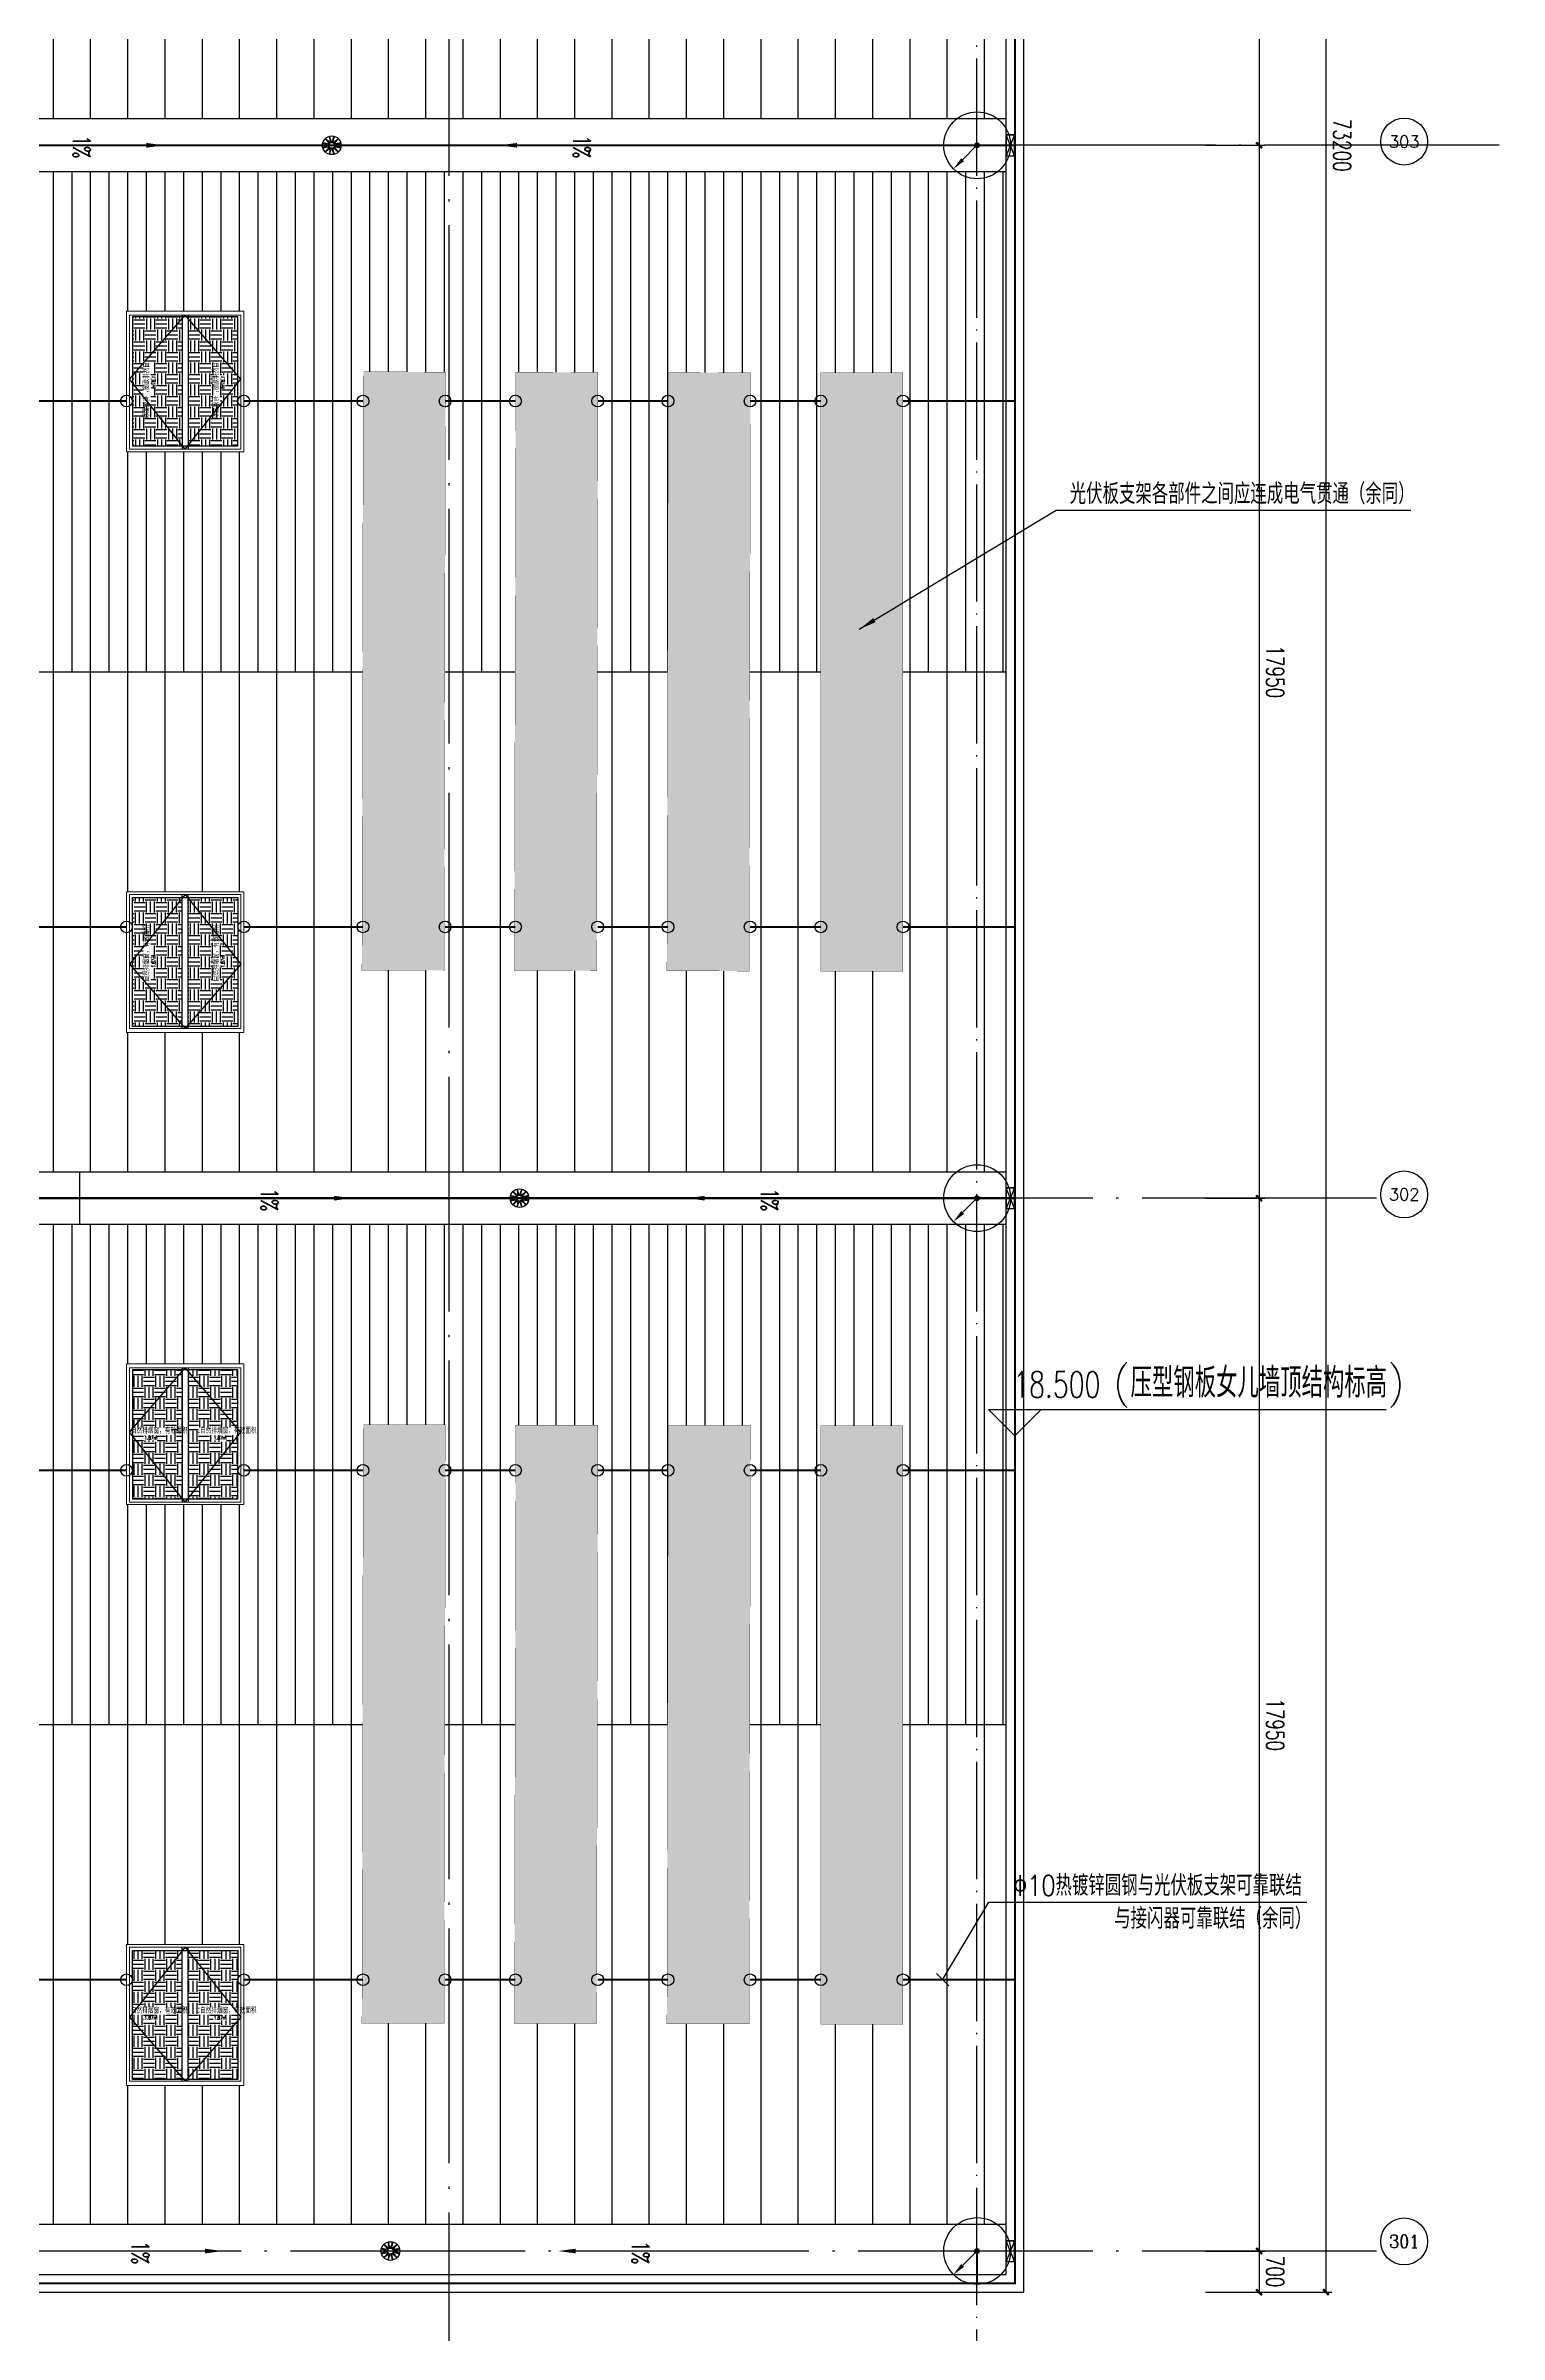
# Model space of a CAD drawing. Extents: x -1396510 to 1250330, y -1892470 to 1623980.
# Drawn here: x -144731 to -119950, y -1496488 to -1457473 of the extents above; entities that cross this region are included whole.
import ezdxf
from ezdxf.enums import TextEntityAlignment as Align

# ---------------------------------------------------------------- set-up
doc = ezdxf.new("R2010")
doc.units = 0
doc.header["$LTSCALE"] = 1000
doc.header["$MEASUREMENT"] = 0
for name, pattern in [('CENTER2', [1.125, 0.75, -0.125, 0.125, -0.125]), ('DOTE', [2.4200000000000004, 2, -0.2, 0.02, -0.2]), ('HIDDEN', [9.524999999999999, 6.35, -3.175])]:
    doc.linetypes.add(name, pattern=pattern)
doc.layers.get('Defpoints').update_dxf_attribs({"color": 210})
for name, color, linetype in [('99平面图例外参$0$A-HATCH-2', 251, 'Continuous'), ('A-AXIS-D', 1, 'Continuous'), ('A-AXIS-DOTE', 14, 'DOTE'), ('A-AXIS-SYMB', 3, 'Continuous'), ('A-DRAIN', 142, 'Continuous'), ('A-HATCH-2', 251, 'Continuous'), ('A-LIN-V', 9, 'Continuous'), ('A-SFCE', 30, 'Continuous'), ('E-电气标注', 84, 'Continuous'), ('LWIRE', 4, 'Continuous'), ('SPACE', 7, 'Continuous'), ('SPACE_HATCH', 8, 'Continuous'), ('TEL_LEAD', 3, 'Continuous'), ('WIRE-接地', 4, 'Continuous'), ('WIRE-照明', 1, 'Continuous'), ('WIRE-避雷', 4, 'Continuous'), ('参考线', 8, 'Continuous'), ('外框', 1, 'HIDDEN'), ('文本', 4, 'Continuous'), ('虹吸溢流', 3, 'Continuous'), ('虹吸雨水斗', 6, 'Continuous'), ('虹吸雨水标注XT', 7, 'Continuous')]:
    doc.layers.add(name, color=color, linetype=linetype)
doc.layers.add('A-云线2', color=3, linetype='Continuous', plot=False)
doc.layers.add('A-加建区域', color=47, linetype='Continuous', plot=False)
doc.layers.add('成型线', color=3, linetype='Continuous', lineweight=18)
doc.styles.add('_TCH_AXIS', font='COMPLEX', dxfattribs={"bigfont": 'GBCBIG'})
doc.styles.add('_TCH_DIM', font='SIMPLEX', dxfattribs={"bigfont": 'GBCBIG'})
doc.styles.add('_TCH_DIM_T3', font='SIMPLEX', dxfattribs={"width": 0.7058823529411765, "bigfont": 'GBCBIG'})
doc.styles.add('_TCH_SPACE', font='SIMPLEX', dxfattribs={"height": 5, "bigfont": 'GBCBIG'})
doc.styles.add('_TEL_DIM', font='SIMPLEX', dxfattribs={"width": 0.8, "height": 3.5, "bigfont": 'HZTXT'})
doc.styles.add('A-DIM_T3', font='SIMPLEX', dxfattribs={"width": 0.7058823529411765, "bigfont": 'GBCBIG'})
doc.styles.get("Standard").update_dxf_attribs({"font": 'gbenor.shx', "bigfont": 'gbcbig.shx'})
doc.dimstyles.new('_TCH_ARCH&&100', dxfattribs={"dimtxt": 297.5, "dimasz": 100, "dimexe": 100, "dimexo": 100, "dimgap": 126.25, "dimtad": 1, "dimdec": 0, "dimzin": 0, "dimdsep": 46, "dimtxsty": '_TCH_DIM_T3', "dimblk": 'ARCHTICK', "dimcen": 0.09, "dimclrt": 7, "dimazin": 2, "dimtfac": 1, "dimtdec": 0, "dimtix": 1, "dimtmove": 2, "dimatfit": 3, "dimfxl": 0, "dimtolj": 1, "dimtzin": 0, "dimarcsym": 0})
doc.dimstyles.new('A-DIM&&100', dxfattribs={"dimtxt": 297.5, "dimasz": 100, "dimexe": 100, "dimexo": 100, "dimgap": 126.25, "dimtad": 1, "dimdec": 0, "dimzin": 0, "dimdsep": 46, "dimtxsty": 'A-DIM_T3', "dimblk": 'ARCHTICK', "dimcen": 0.09, "dimclrt": 7, "dimazin": 2, "dimtfac": 1, "dimtdec": 0, "dimtix": 1, "dimtmove": 2, "dimatfit": 3, "dimfxl": 0, "dimtolj": 1, "dimtzin": 0, "dimarcsym": 0})
pattern_1 = [(90, (-187145.8154680913, -620719.999996184), (-635, 0), [])]
pattern_2 = [(90, (-187145.8154680913, -620719.999996184), (-317.5, 0), [])]
pattern_3 = [(0, (0, 0), (187.5, 187.5), [187.5, -187.5]), (0, (0, 70.3125), (187.5, 187.5), [187.5, -187.5]), (0, (0, 140.625), (187.5, 187.5), [187.5, -187.5]), (90, (23.4375, 164.0625), (-187.5, 187.5), [187.5, -187.5]), (90, (93.75, 164.0625), (-187.5, 187.5), [187.5, -187.5]), (90, (164.0625, 164.0625), (-187.5, 187.5), [187.5, -187.5])]

# ---------------------------------------------------------------- blocks, each defined once
blk = doc.blocks.new('_ArchTick')
at = {"color": 0, "linetype": 'ByBlock', "const_width": 0.4}
blk.add_lwpolyline([(-0.5, -0.5), (0.5, 0.5)], dxfattribs=at)
blk = doc.blocks.new('*D562')
at = {"layer": 'A-AXIS-D', "color": 0, "lineweight": -2, "transparency": 16777216}
for p, q in [((187894.1845319058, -17949.99999999313), (188910.0007328111, -17949.99999999314)), ((188810.0007328111, -17949.99999999314), (188810.0007328111, -35899.99999998661)), ((187894.1845319056, -35899.99999998661), (188910.0007328111, -35899.99999998661))]:
    blk.add_line(p, q, dxfattribs=at)
at = {"layer": 'Defpoints', "color": 0, "transparency": 16777216}
for p in [(187794.1845319058, -17949.99999999313), (187794.1845319056, -35899.99999998661), (188810.0007328111, -35899.99999998661)]:
    blk.add_point(p, dxfattribs=at)
at = {"layer": 'A-AXIS-D', "color": 0, "lineweight": -2, "transparency": 16777216, "xscale": 100, "yscale": 100, "zscale": 100}
for p, rotation in [((188810.0007328111, -17949.99999999314), 90), ((188810.0007328111, -35899.99999998661), 270)]:
    blk.add_blockref('_ArchTick', p, dxfattribs=dict(at, rotation=rotation))
at = {"layer": 'A-AXIS-D', "color": 7, "transparency": 16777216, "insert": (189085.0007328111, -26924.99999998987), "char_height": 297.5, "attachment_point": 5, "rotation": 270, "style": 'A-DIM_T3'}
blk.add_mtext('\\A1;17950', dxfattribs=at)
blk = doc.blocks.new('*D563')
at = {"layer": 'A-AXIS-D', "color": 0, "lineweight": -2, "transparency": 16777216}
for p, q in [((187894.1845319056, -35899.99999998661), (188910.0007328108, -35899.99999998661)), ((188810.0007328108, -35899.99999998661), (188810.0007328108, -53849.99999998428)), ((187894.1845319053, -53849.99999998428), (188910.0007328108, -53849.99999998428))]:
    blk.add_line(p, q, dxfattribs=at)
at = {"layer": 'Defpoints', "color": 0, "transparency": 16777216}
for p in [(187794.1845319056, -35899.99999998661), (187794.1845319053, -53849.99999998428), (188810.0007328108, -53849.99999998428)]:
    blk.add_point(p, dxfattribs=at)
at = {"layer": 'A-AXIS-D', "color": 0, "lineweight": -2, "transparency": 16777216, "xscale": 100, "yscale": 100, "zscale": 100}
for p, rotation in [((188810.0007328108, -35899.99999998661), 90), ((188810.0007328108, -53849.99999998428), 270)]:
    blk.add_blockref('_ArchTick', p, dxfattribs=dict(at, rotation=rotation))
at = {"layer": 'A-AXIS-D', "color": 7, "transparency": 16777216, "insert": (189085.0007328108, -44874.99999998545), "char_height": 297.5, "attachment_point": 5, "rotation": 270, "style": 'A-DIM_T3'}
blk.add_mtext('\\A1;17950', dxfattribs=at)
blk = doc.blocks.new('*D564')
at = {"layer": 'A-AXIS-D', "color": 0, "lineweight": -2, "transparency": 16777216}
for p, q in [((187894.1845319053, -53849.99999998428), (188910.0007328106, -53849.99999998428)), ((188810.0007328106, -53849.99999998428), (188810.0007328106, -71800.00000000128)), ((187894.1845319051, -71800.00000000128), (188910.0007328106, -71800.00000000128))]:
    blk.add_line(p, q, dxfattribs=at)
at = {"layer": 'Defpoints', "color": 0, "transparency": 16777216}
for p in [(187794.1845319053, -53849.99999998428), (187794.1845319051, -71800.00000000128), (188810.0007328106, -71800.00000000128)]:
    blk.add_point(p, dxfattribs=at)
at = {"layer": 'A-AXIS-D', "color": 0, "lineweight": -2, "transparency": 16777216, "xscale": 100, "yscale": 100, "zscale": 100}
for p, rotation in [((188810.0007328106, -53849.99999998428), 90), ((188810.0007328106, -71800.00000000128), 270)]:
    blk.add_blockref('_ArchTick', p, dxfattribs=dict(at, rotation=rotation))
at = {"layer": 'A-AXIS-D', "color": 7, "transparency": 16777216, "insert": (189085.0007328106, -62824.99999999278), "char_height": 297.5, "attachment_point": 5, "rotation": 270, "style": 'A-DIM_T3'}
blk.add_mtext('\\A1;17950', dxfattribs=at)
blk = doc.blocks.new('*D565')
at = {"layer": 'A-AXIS-D', "color": 0, "lineweight": -2, "transparency": 16777216}
for p, q in [((187894.1845319051, -71800.00000000128), (188910.0007328105, -71800.00000000128)), ((188810.0007328105, -71800.00000000128), (188810.0007328105, -72500.05200194323)), ((187894.1845319051, -72500.05200194323), (188910.0007328105, -72500.05200194323))]:
    blk.add_line(p, q, dxfattribs=at)
at = {"layer": 'Defpoints', "color": 0, "transparency": 16777216}
for p in [(187794.1845319051, -71800.00000000128), (187794.1845319051, -72500.05200194323), (188810.0007328105, -72500.05200194323)]:
    blk.add_point(p, dxfattribs=at)
at = {"layer": 'A-AXIS-D', "color": 0, "lineweight": -2, "transparency": 16777216, "xscale": 100, "yscale": 100, "zscale": 100}
for p, rotation in [((188810.0007328105, -71800.00000000128), 90), ((188810.0007328105, -72500.05200194323), 270)]:
    blk.add_blockref('_ArchTick', p, dxfattribs=dict(at, rotation=rotation))
at = {"layer": 'A-AXIS-D', "color": 7, "transparency": 16777216, "insert": (189085.0007328105, -72150.02600097226), "char_height": 297.5, "attachment_point": 5, "rotation": 270, "style": 'A-DIM_T3'}
blk.add_mtext('\\A1;700', dxfattribs=at)
blk = doc.blocks.new('“奔腾”虹吸雨水斗')
at = {"layer": '虹吸雨水斗', "color": 8, "lineweight": 25}
for p, q in [((947051.9390358106, 86699.02171509856), (946986.60449177, 86757.83901256899)), ((947047.8582179125, 86793.27368750554), (947066.1447476526, 86707.2243189398)), ((947081.8603335525, 86711.43490229684), (947054.6876074036, 86795.03944810855)), ((947125.4522277878, 86795.09991370716), (947098.2641428069, 86711.4357096796)), ((947113.9795311099, 86707.22438888164), (947132.249532881, 86793.21441250079)), ((947193.5637246221, 86757.8844670532), (947128.1860503346, 86699.02318346837)), ((946944.3575006259, 86684.78362745002), (947028.0217046535, 86657.59554246908)), ((947028.0225120363, 86641.19173321455), (946944.4179662246, 86614.01900706587)), ((946946.1837268276, 86607.18961757475), (947032.2330953933, 86625.4761473148)), ((947032.2330254515, 86673.31093077212), (946946.2430018323, 86691.58093254315)), ((946981.5729472799, 86752.89512428427), (947040.4342308647, 86687.51744999675)), ((947040.4356992345, 86611.27043547296), (946981.6184017641, 86545.93589143225)), ((946986.5622900488, 86540.90434694209), (947051.9399643363, 86599.7656305269)), ((947066.1464835609, 86591.56442511365), (947047.87648179, 86505.5744014945)), ((947054.6737868831, 86503.68890028812), (947081.8618718641, 86587.3531043157)), ((947098.2656811185, 86587.35391169846), (947125.4384072672, 86503.74936588678)), ((947132.2677967583, 86505.51512648973), (947113.9812670184, 86591.5644950555)), ((947128.1869788602, 86599.76709889674), (947193.5215229009, 86540.94980142628)), ((947139.6903154363, 86687.51837852233), (947198.5076129069, 86752.85292256305)), ((947198.553067391, 86545.89368971103), (947139.6917838062, 86611.27136399854)), ((947233.9422878433, 86691.59919642055), (947147.8929192775, 86673.31266668047)), ((947147.8929892194, 86625.47788322317), (947233.8830128385, 86607.20788145217)), ((947152.1035026347, 86657.59708078073), (947235.7080484463, 86684.76980692943)), ((947235.7685140449, 86614.00518654528), (947152.1043100174, 86641.19327152622))]:
    blk.add_line(p, q, dxfattribs=at)
for centre, radius in [((947090.0630073354, 86649.39440699767), 149.9999999998636), ((947090.0630073354, 86649.39440699764), 47.64705882348608)]:
    blk.add_circle(centre, radius, dxfattribs=at)
for centre, start, end in [((947024.7688896961, 86649.39347772092), 291.6381690381559, 68.36747106928848), ((947033.5161781037, 86682.04066104008), 261.6381690402307, 38.36747106319988), ((947033.5171073804, 86616.74654340072), 321.6381690427745, 98.36747106896546), ((947057.4151437385, 86705.94030695265), 231.638169039676, 8.367471067260695), ((947057.416753293, 86592.84757776589), 351.638169042018, 128.3674710654842), ((947090.0620780587, 86714.68852463702), 201.6381690394507, 338.3674710638043), ((947090.0639366122, 86584.10028935828), 21.63816903945068, 158.3674710638043), ((947122.7092613779, 86705.9412362294), 171.638169042018, 308.3674710654842), ((947122.7108709324, 86592.84850704264), 51.63816903967597, 188.3674710672607), ((947146.6089072905, 86682.04227059458), 141.6381690427745, 278.3674710689655), ((947146.6098365672, 86616.74815295523), 81.63816904023071, 218.3674710631998), ((947155.3571249748, 86649.39533627436), 111.6381690381559, 248.3674710692885)]:
    blk.add_arc(centre, 8.823529411756681, start, end, dxfattribs=at)
blk = doc.blocks.new('434243')
at = {"layer": '文本', "xscale": 1.061320754715, "yscale": 1.061320754715, "zscale": 1.061320754715}
for p in [(-645020.5249859309, 492857.1993738759), (-641820.5249859286, 474907.1993738731), (-644020.5249859311, 456957.1993285316)]:
    blk.add_blockref('“奔腾”虹吸雨水斗', p, dxfattribs=at)
blk = doc.blocks.new('w4234233')
at = {"layer": 'A-AXIS-SYMB', "color": 8}
for points in [[(355545.815468092, 826830, 0, 0, 0), (355545.815468092, 825680, 0, 80.00000000000001, 0), (355545.815468092, 825980, 0, 0, 0)], [(355545.815468092, 818809.9999923708, 0, 0, 0), (355545.815468092, 819959.9999923708, 0, 80.00000000000001, 0), (355545.815468092, 819659.9999923708, 0, 0, 0)]]:
    blk.add_lwpolyline(points, format="xyseb", dxfattribs=at)
at = {"layer": 'A-AXIS-SYMB', "color": 7, "style": '_TCH_DIM', "width": 0.7058823529411765}
for p in [(355375.815468092, 826935), (355375.815468092, 818407.4999923708)]:
    blk.add_text('1%%%', height=297.5, dxfattribs=at).set_placement(p)
blk = doc.blocks.new('溢流口')
at = {"layer": '虹吸雨水标注XT'}
for p, q in [((-250, 97.52173360239249), (250, -97.52173360242159)), ((250, 97.52173360239249), (-250, -97.52173360242159)), ((250, -97.52173360242159), (250, 97.52173360239249))]:
    blk.add_line(p, q, dxfattribs=at)
blk.add_lwpolyline([(-250, 97.52173360239249), (250, 97.52173360239249), (250, -97.52173360242159), (-250, -97.52173360242159)], close=True, dxfattribs=at)
blk = doc.blocks.new('w42343eeee')
blk.add_wipeout([(367285.36201962497, 568211.8823127225), (365883.3467330932, 568215.0626106263), (365906.4841525527, 578415.0363684269), (367306.4805506822, 578411.8606441875)]).dxf.layer = '参考线'
at = {"layer": '99平面图例外参$0$A-HATCH-2'}
h = blk.add_hatch(dxfattribs=at)
h.set_pattern_fill('ANSI33', color=256, scale=75)
h.set_pattern_definition([(45, (1135667.221463564, 924695.118585829), (-168.3798022700467, 168.3798022700468), []), (45, (1135835.601338564, 924695.118585829), (-168.3798022700467, 168.3798022700468), [119.0625000000001, -59.53125000000003])])
h.paths.add_polyline_path([(366843.004486084, 550429.953373909), (365843.0085678101, 550432.2217392924)])
h.paths.add_polyline_path([(365906.4840457473, 578415.0363686695), (367306.4804446542, 578411.8606444283), (367283.3431320193, 568211.8868932726), (365883.3467330934, 568215.0626096725)])
at = {"layer": 'E-电气标注', "color": 1, "const_width": 5}
blk.add_lwpolyline([(365906.4841525527, 578415.0363684271), (365883.3467330933, 568215.0626106265), (367283.3431312228, 568211.8868863871), (367306.4805506822, 578411.8606441878)], close=True, dxfattribs=at)
blk = doc.blocks.new('44')
blk.add_wipeout([(277495.815468091, 745319.9999961853), (279895.8547318697, 745319.9999961851), (279895.815468091, 747319.9999961852), (277495.815468091, 747319.9934126738)]).dxf.layer = '参考线'
at = {"layer": 'SPACE_HATCH'}
h = blk.add_hatch(dxfattribs=at)
h.set_pattern_fill('土壤', color=8, scale=50, style=0)
h.set_pattern_definition(pattern_3)
h.paths.add_polyline_path([(277595.8154692653, 746369.9967074657), (279795.8154657534, 746369.9967013941), (279795.8154709901, 747219.9934113587), (277595.8154675254, 747219.9934135819)])
h.paths.add_polyline_path([(278352.3530424843, 746903.9999999983), (279056.8211275907, 746903.9999999983), (279056.8211275907, 747033.9999999983), (278352.3530424843, 747033.9999999983)])
h.paths.add_polyline_path([(278591.1695850375, 746810.7899999983), (278816.5945850375, 746810.7899999983), (278816.5945850375, 746894.9649999983), (278591.1695850375, 746894.9649999983)])
h = blk.add_hatch(dxfattribs=at)
h.set_pattern_fill('土壤', color=8, scale=50, style=0)
h.set_pattern_definition(pattern_3)
h.paths.add_polyline_path([(277595.8154692836, 746269.9967013716), (279795.8154657515, 746269.9967074431), (279795.8154709901, 745420.0065810117), (277595.8154675254, 745420.0065787885)])
h.paths.add_polyline_path([(278352.3530424843, 745723.9999923721), (279056.8211275907, 745723.9999923721), (279056.8211275907, 745853.9999923721), (278352.3530424843, 745853.9999923721)])
h.paths.add_polyline_path([(278591.1695850375, 745630.7899923722), (278816.5945850375, 745630.7899923722), (278816.5945850375, 745714.9649923722), (278591.1695850375, 745714.9649923722)])
at = {"color": 2}
for p, q in [((277565.8154680911, 746369.9967044295), (279850.8154680911, 746369.9967044295)), ((277565.8154680911, 746269.9967044295), (279850.8154680911, 746269.9967044295))]:
    blk.add_line(p, q, dxfattribs=at)
at = {"layer": 'A-SFCE'}
blk.add_lwpolyline([(277595.815468091, 747219.9934126737), (279795.815468091, 747219.9934126737), (279795.815468091, 745419.9999961852), (277595.815468091, 745419.9999961852)], close=True, dxfattribs=at)
at = {"layer": '外框', "color": 8}
for points in [[(279850.815468091, 746319.9999961853), (278658.315468091, 747269.9999961852), (277565.815468091, 746319.9999961852)], [(279850.815468091, 746319.9999961853), (278658.315468091, 745369.9999961852), (277565.815468091, 746319.9999961852)]]:
    blk.add_lwpolyline(points, dxfattribs=at)
at = {"layer": '成型线'}
blk.add_line((279895.815468091, 745319.9999961852), (279895.815468091, 747319.9999961852), dxfattribs=at)
blk.add_lwpolyline([(279895.815468091, 745319.9999961852), (277495.815468091, 745319.9999961853), (277495.815468091, 747319.9999961853), (279895.815468091, 747319.9999961852)], dxfattribs=at)
blk.add_lwpolyline([(279850.815468091, 745369.9999961853), (279850.815468091, 747269.9999961853), (277565.815468091, 747269.9999961852), (277565.815468091, 745369.9999961852)], close=True, dxfattribs=at)
at = {"layer": 'SPACE', "color": 8, "style": '_TCH_SPACE'}
for p in [(278365.3530424843, 746929.9999999983), (278365.3530424843, 745749.9999923721)]:
    blk.add_text('自然排烟窗，有效面积', height=96.45390070921985, dxfattribs=at).set_placement(p)
at = {"layer": 'SPACE', "color": 8, "style": '_TCH_SPACE', "width": 0.7058823529411765}
for s, height, p in [('1.87m', 59.5, (278599.5870850375, 746827.6249999983)), ('2', 29.75, (278791.5870850375, 746862.6249999983)), ('1.87m', 59.5, (278599.5870850375, 745647.6249923721)), ('2', 29.75, (278791.5870850375, 745682.6249923721))]:
    blk.add_text(s, height=height, dxfattribs=at).set_placement(p)
blk = doc.blocks.new('*D5930')
at = {"layer": 'A-AXIS-D', "color": 0, "lineweight": -2, "transparency": 16777216}
for p, q in [((188154.184531906, 700.000003815512), (190049.6748815489, 700.0000038155114)), ((189949.6748815489, 700.0000038155114), (189949.6748815489, -72500.05200195394)), ((188154.1845319056, -72500.05200195394), (190049.6748815489, -72500.05200195394))]:
    blk.add_line(p, q, dxfattribs=at)
at = {"layer": 'Defpoints', "color": 0, "transparency": 16777216}
for p in [(188054.184531906, 700.000003815512), (188054.1845319056, -72500.05200195394), (189949.6748815489, -72500.05200195394)]:
    blk.add_point(p, dxfattribs=at)
at = {"layer": 'A-AXIS-D', "color": 0, "lineweight": -2, "transparency": 16777216, "xscale": 100, "yscale": 100, "zscale": 100}
for p, rotation in [((189949.6748815489, 700.0000038155114), 90), ((189949.6748815489, -72500.05200195394), 270)]:
    blk.add_blockref('_ArchTick', p, dxfattribs=dict(at, rotation=rotation))
at = {"layer": 'A-AXIS-D', "color": 7, "transparency": 16777216, "insert": (190224.6748815489, -35900.02599906922), "char_height": 297.5, "attachment_point": 5, "rotation": 270.00000000000153, "style": '_TCH_DIM_T3'}
blk.add_mtext('\\A1;73200', dxfattribs=at)
blk = doc.blocks.new('$TelecSys$00000080')
for p, q in [((-0.7000000000007276, -0.7000000000007276), (0, 0)), ((0.1041666666678793, 0.1041666666660603), (0.1041666666678793, 0.1041666666660603)), ((-0.1041666666678793, -0.1041666666660603), (-0.1041666666678793, -0.1041666666660603))]:
    blk.add_line(p, q)
at = {"const_width": 0.1425}
blk.add_lwpolyline([(0.07125000000087311, 0, 1), (-0.07125000000087311, 0, 1)], format="xyb", close=True, dxfattribs=at)
blk.add_solid([(-0.6300000000010186, -0.7700000000004366), (-0.7700000000004366, -0.6299999999991996), (-1.150000000001455, -1.149999999999636)])
at = {"width": 0.8, "flags": 9}
blk.add_attdef('A', (0, 0), '', height=2e-05, rotation=180, dxfattribs=at)
blk = doc.blocks.new('$TelecSys$00000010')
blk.add_circle((0, 0, 1e-08), 1)
blk = doc.blocks.new('世赫3#厂房屋顶0821')
at = {"layer": 'A-HATCH-2'}
h = blk.add_hatch(dxfattribs=at)
h.set_pattern_fill('ANSI31', color=256, scale=400, angle=45)
h.set_pattern_definition(pattern_1)
h.paths.add_polyline_path([(46734.184516676, -26924.99999998743), (179269.9021549856, -26924.99999995762), (184499.999998813, -26924.99999997253), (184500.0000091321, -35449.99999994412), (5954.894532416365, -35450.00000000128), (8720.937321418663, -26925.00000000105), (34104.18451667647, -26924.99999997253)])
h = blk.add_hatch(dxfattribs=at)
h.set_pattern_fill('ANSI31', color=256, scale=200, angle=45)
h.set_pattern_definition(pattern_2)
h.paths.add_polyline_path([(46734.18450394215, -44874.99999995797), (179269.9021422517, -44874.99999998778), (184499.9999937201, -44874.99999997288), (184499.9999963983, -36350.00000000128), (5662.878284897073, -36350.00000000128), (2896.835495894775, -44875.00000000151), (13809.11439663637, -44874.99999997288)])
h = blk.add_hatch(dxfattribs=at)
h.set_pattern_fill('ANSI31', color=256, scale=400, angle=45)
h.set_pattern_definition(pattern_1)
h.paths.add_polyline_path([(46734.18450394215, -44874.99999998778), (179269.9021422517, -44874.99999995797), (184499.9999860793, -44874.99999997288), (184499.9999963983, -53399.99999994447), (-300.0002615137491, -53384.18280601536), (130.7927068925928, -53400.00000000163), (2896.835495894775, -44875.00000000151), (34104.18450394273, -44874.99999997288)])
h = blk.add_hatch(dxfattribs=at)
h.set_pattern_fill('ANSI31', color=256, scale=200, angle=45)
h.set_pattern_definition(pattern_2)
h.paths.add_polyline_path([(-300.0002615137491, -55200.00000004121), (-599.9999214822892, -55200.00000004109), (-599.99988916656, -62825.0000000014), (13809.11440937012, -62824.99999997322), (46734.184516676, -62824.99999995832), (179269.9021549856, -62824.99999998813), (184500.0000064539, -62824.99999997322), (184500.0000091321, -54300.00000000163), (-300.0002615137491, -54300.00000000151)])
h = blk.add_hatch(dxfattribs=at)
h.set_pattern_fill('ANSI31', color=256, scale=400, angle=45)
h.set_pattern_definition(pattern_1)
h.paths.add_polyline_path([(46734.184516676, -62824.99999998813), (179269.9021549856, -62824.99999995832), (184499.999998813, -62824.99999997322), (184500.0000091321, -71349.99999994482), (-599.9998530365992, -71350.00004928967), (-599.9998891666764, -62825.00006104086), (34104.18451667647, -62824.99999997322)])
at = {"layer": 'A-AXIS-D'}
for centre in [(191283.7498315808, -35835.70863733441), (191283.7498315807, -53785.70863733464), (191283.7498315806, -71635.70863733452)]:
    blk.add_circle(centre, 400, dxfattribs=at)
at = {"layer": 'A-AXIS-DOTE', "color": 8, "ltscale": 2}
for p, q in [((175000, -79979.99999618402), (175000, 5640.000003815978)), ((192904.1845319087, -35900.00000000128), (-5155.815468091285, -35900.00000000023)), ((190814.1845319087, -53850.00000000163), (-5155.815468091285, -53850.00000000058)), ((190814.1845319087, -71800.00000000128), (-5155.815468091285, -71800.00000000058))]:
    blk.add_line(p, q, dxfattribs=at)
at = {"layer": 'A-AXIS-DOTE', "color": 8}
blk.add_line((183999.9999999998, -79979.99999618402), (184000, 5640.000003815978), dxfattribs=at)
at = {"layer": 'A-AXIS-SYMB', "color": 8}
for p, q in [((184644.1845319087, -57899.99999618402), (184194.1845319087, -57449.99999618402)), ((184194.1845319087, -57449.99999618402), (190974.1845319087, -57449.99999618402)), ((184644.1845319087, -57899.99999618402), (185094.1845319087, -57449.99999618402))]:
    blk.add_line(p, q, dxfattribs=at)
at = {"layer": 'A-DRAIN'}
blk.add_line((168704.1845319087, -54300.00000000163), (168704.1845319087, -53400.00000000163), dxfattribs=at)
blk.add_line((168704.1845319087, -54300.00000000163), (168704.1845319087, -53400.00000000163), dxfattribs=at)
at = {"layer": 'A-LIN-V'}
for points in [[(184499.9999999995, -35450.00000000128), (5954.894532416365, -35450.00000000128)], [(5662.878284897073, -36350.00000000128), (130.7927068925928, -53400.00000000163), (184499.9999999995, -53400.00000000163)], [(184499.9999999995, -36350.00000000128), (5662.878284897073, -36350.00000000128)], [(184499.9999999995, -54300.00000000163), (-300.0002615137491, -54300.00000000163)], [(184499.9999999995, -71350.00000000116), (-599.9998530365992, -71350.00000000116)]]:
    blk.add_lwpolyline(points, dxfattribs=at)
at = {"layer": 'A-SFCE'}
for points in [[(184800.0000052028, -72499.99999714294), (184800.0000153922, 699.947997125797), (16632.89277716144, 700.0000039680162), (-899.9999227537774, -53336.73104772158), (-899.9999227537774, -54350.00000000058), (-300.0002615137491, -54350.00000000058)], [(-599.9999214824056, -56150.0000000007), (-599.9998494340107, -72200.05200102099), (184500.0000052445, -72200.05202678673), (184500.0000153503, 399.9480899028713), (16850.95031567826, 399.9999365322292), (-599.9999227537774, -53384.18278621556), (-599.9999227537774, -54050.00000000058), (-300.0002615137491, -54050.00000000058)], [(2160.91077356413, -44875.00000000151), (184500.0000149659, -44875.00000000151)], [(-300.0002615137491, -55850.0000000007), (-899.9999227537774, -55850.0000000007), (-899.9998481625225, -72500.0520009792), (184800.0000052028, -72500.05202682852)], [(-599.99988916656, -62825.0000000014), (184500.0000149659, -62825.0000000014)]]:
    blk.add_lwpolyline(points, dxfattribs=at)
at = {"layer": 'A-加建区域', "color": 8, "rotation": 270}
for p in [(-649819.9999961858, 319645.8154227661), (-646619.9999961834, 301695.8154227633), (-648819.999996186, 283745.8153774219)]:
    blk.add_blockref('w4234233', p, dxfattribs=at)
at = {"layer": '虹吸溢流', "ltscale": 200, "xscale": -0.70754716981, "yscale": 0.70754716981, "zscale": 0.70754716981, "rotation": 270}
for p in [(184569.0012319058, -35900.00000000128), (184569.0012319058, -53850.00000000163), (184569.0012319055, -71800.00000000128)]:
    blk.add_blockref('溢流口', p, dxfattribs=at)
at = {"layer": '虹吸雨水斗'}
blk.add_blockref('434243', (-187145.8154680913, -620719.999996184), dxfattribs=at)
at = {"layer": 'A-AXIS-D', "color": 7, "style": '_TCH_AXIS'}
for s, height, p, p2 in [('303', 206.2840461410133, (191023.4390114504, -35938.85066040491), (191544.0606517111, -35938.85066040491)), ('302', 206.2840461410133, (191023.4390114503, -53888.85066040514), (191544.060651711, -53888.85066040514)), ('301', 224.4585470510363, (191027.2257778079, -71747.93791086004), (191540.2738853532, -71747.93791086004))]:
    blk.add_text(s, height=height, dxfattribs=at).set_placement(p, p2, align=Align.FIT)
at = {"layer": 'A-AXIS-SYMB', "color": 7, "style": '_TCH_DIM', "width": 0.7058823529411765}
blk.add_text('18.500', height=446.25, dxfattribs=at).set_placement((184619.1845319087, -57249.99999618402))
at = {"layer": 'A-AXIS-SYMB', "color": 7, "style": '_TCH_DIM'}
blk.add_text('(压型钢板女儿墙顶结构标高)', height=506.3829787234042, dxfattribs=at).set_placement((186314.1845319087, -57249.99999618402))
at = {"layer": 'A-AXIS-D'}
dim = blk.add_linear_dim(base=(189949.6748815489, -72500.05200195394), p1=(188054.184531906, 700.000003815512), p2=(188054.1845319056, -72500.05200195394), angle=269.99999999999966, dimstyle='_TCH_ARCH&&100', dxfattribs=at)
dim.commit()
dim.dimension.update_dxf_attribs({"geometry": '*D5930', "text_midpoint": (190224.6748815489, -35900.02599906922), "dimtype": 161, "text_rotation": 270.0000000000015})
for base, p1, p2, angle, picture, middle in [((188810.0007328111, -35899.99999998661), (187794.1845319058, -17949.99999999313), (187794.1845319056, -35899.99999998661), 269.9999999999993, '*D562', (189085.0007328111, -26924.99999998987)), ((188810.0007328108, -53849.99999998428), (187794.1845319056, -35899.99999998661), (187794.1845319053, -53849.99999998428), 269.9999999999991, '*D563', (189085.0007328108, -44874.99999998545)), ((188810.0007328106, -71800.00000000128), (187794.1845319053, -53849.99999998428), (187794.1845319051, -71800.00000000128), 269.9999999999993, '*D564', (189085.0007328106, -62824.99999999278)), ((188810.0007328105, -72500.05200194323), (187794.1845319051, -71800.00000000128), (187794.1845319051, -72500.05200194323), 270, '*D565', (189085.0007328105, -72150.02600097226))]:
    dim = blk.add_linear_dim(base=base, p1=p1, p2=p2, angle=angle, dimstyle='A-DIM&&100', override={"dimgap": 0}, dxfattribs=at)
    dim.commit()
    dim.dimension.update_dxf_attribs({"geometry": picture, "text_midpoint": middle, "dimtype": 129, "text_rotation": 270})
at = {"layer": 'A-LIN-V', "xscale": -1, "rotation": 90}
blk.add_blockref('44', (916820.0976888135, 238770.7638304263), dxfattribs=at)
at = {"layer": 'A-LIN-V', "rotation": 90}
blk.add_blockref('44', (916820.0978259707, -328520.8671057564), dxfattribs=at)
at = {"layer": 'A-SFCE'}
for p in [(-192368.9488983156, -618177.7369482883), (-189768.9524383547, -618183.6347287067), (-187168.9559860231, -618189.5325057872)]:
    blk.add_blockref('w42343eeee', p, dxfattribs=at)
at = {"layer": 'A-SFCE', "rotation": 0.1299683941899634}
blk.add_blockref('w42343eeee', (-183255.9563598635, -619023.9810245403), dxfattribs=at)
for points in [[(171500.09769262804, -56675.05163766447), (171500.09769262827, -59075.09090144318), (169500.09769262816, -59075.05163766443), (169500.10427613958, -56675.05163766444)], [(171500.09782978543, -68975.05163766522), (171500.09782978566, -66575.01237388651), (169500.09782978555, -66575.05163766527), (169500.10441329697, -68975.05163766525)]]:
    blk.add_wipeout(points).dxf.layer = '参考线'
at = {"layer": 'SPACE_HATCH'}
h = blk.add_hatch(dxfattribs=at)
h.set_pattern_fill('土壤', color=8, scale=50, style=0)
h.set_pattern_definition(pattern_3)
h.paths.add_polyline_path([(170450.1009813477, -56775.05163883872), (170450.1009874193, -58975.05163532682), (169600.1042774547, -58975.05164056359), (169600.1042752315, -56775.05163709889)])
h.paths.add_polyline_path([(169600.1042762247, -57757.82325461094), (169600.104276356, -57887.82325461094), (170264.3317313683, -57887.82325461094), (170264.3317313683, -57757.82325461094)])
h.paths.add_polyline_path([(169798.6801888151, -57981.03325461093), (170024.1051888151, -57981.03325461093), (170024.1051888151, -57896.85825461093), (169798.6801888151, -57896.85825461093)])
h = blk.add_hatch(dxfattribs=at)
h.set_pattern_fill('土壤', color=8, scale=50, style=0)
h.set_pattern_definition(pattern_3)
h.paths.add_polyline_path([(170550.1009874418, -56775.051638857), (170550.1009813703, -58975.05163532495), (171400.0911078017, -58975.05164056359), (171400.0911100249, -56775.05163709889)])
h.paths.add_polyline_path([(171400.0911089004, -57887.82325461094), (171400.0911090318, -57757.82325461094), (170739.8636538881, -57757.82325461094), (170739.8636538881, -57887.82325461094)])
h.paths.add_polyline_path([(170978.6801964413, -57981.03325461093), (171204.1051964413, -57981.03325461093), (171204.1051964413, -57896.85825461093), (170978.6801964413, -57896.85825461093)])
h = blk.add_hatch(dxfattribs=at)
h.set_pattern_fill('土壤', color=8, scale=50, style=0)
h.set_pattern_definition(pattern_3)
h.paths.add_polyline_path([(170450.1011185051, -68875.05163649097), (170450.1011245767, -66675.05164000287), (169600.1044146121, -66675.0516347661), (169600.1044123889, -68875.0516382308)])
h.paths.add_polyline_path([(169600.1044136327, -67644.28002071875), (169600.1044135013, -67774.28002071875), (170264.3318685257, -67774.28002071875), (170264.3318685257, -67644.28002071875)])
h.paths.add_polyline_path([(169798.6803259725, -67867.49002071876), (170024.1053259725, -67867.49002071876), (170024.1053259725, -67783.31502071876), (169798.6803259725, -67783.31502071876)])
h = blk.add_hatch(dxfattribs=at)
h.set_pattern_fill('土壤', color=8, scale=50, style=0)
h.set_pattern_definition(pattern_3)
h.paths.add_polyline_path([(170550.1011245992, -68875.0516364727), (170550.1011185276, -66675.05164000473), (171400.0912449591, -66675.0516347661), (171400.0912471823, -68875.0516382308)])
h.paths.add_polyline_path([(171400.0912460699, -67774.28002071875), (171400.0912459385, -67644.28002071875), (170739.8637910455, -67644.28002071875), (170739.8637910455, -67774.28002071875)])
h.paths.add_polyline_path([(170978.6803335987, -67867.49002071876), (171204.1053335987, -67867.49002071876), (171204.1053335987, -67783.31502071876), (170978.6803335987, -67783.31502071876)])
at = {"color": 2}
for p, q in [((170450.1009843839, -56745.0516376645), (170450.1009843839, -59030.0516376645)), ((170550.1009843839, -56745.0516376645), (170550.1009843839, -59030.0516376645)), ((170450.1011215413, -68905.0516376652), (170450.1011215413, -66620.0516376652)), ((170550.1011215413, -68905.0516376652), (170550.1011215413, -66620.0516376652))]:
    blk.add_line(p, q, dxfattribs=at)
at = {"layer": 'A-SFCE'}
for points in [[(169600.1042761397, -56775.05163766444), (169600.1042761397, -58975.05163766444), (171400.0976926282, -58975.05163766444), (171400.0976926282, -56775.05163766444)], [(169600.1044132971, -68875.05163766525), (169600.1044132971, -66675.05163766525), (171400.0978297856, -66675.05163766525), (171400.0978297856, -68875.05163766525)]]:
    blk.add_lwpolyline(points, close=True, dxfattribs=at)
at = {"layer": '外框', "color": 8}
for points in [[(170500.0976926281, -59030.05163766444), (169550.0976926282, -57837.55163766444), (170500.0976926282, -56745.05163766444)], [(170500.0976926281, -59030.05163766444), (171450.0976926282, -57837.55163766444), (170500.0976926282, -56745.05163766444)], [(170500.0978297855, -66620.05163766525), (169550.0978297856, -67812.55163766525), (170500.0978297856, -68905.05163766525)], [(170500.0978297855, -66620.05163766525), (171450.0978297856, -67812.55163766525), (170500.0978297856, -68905.05163766525)]]:
    blk.add_lwpolyline(points, dxfattribs=at)
at = {"layer": '成型线'}
for p, q in [((171500.0976926282, -59075.05163766444), (169500.0976926282, -59075.05163766444)), ((171500.0978297856, -66575.05163766525), (169500.0978297856, -66575.05163766525))]:
    blk.add_line(p, q, dxfattribs=at)
for points in [[(171500.0976926282, -59075.05163766444), (171500.0976926281, -56675.05163766444), (169500.0976926281, -56675.05163766444), (169500.0976926282, -59075.05163766444)], [(171500.0978297856, -66575.05163766525), (171500.0978297855, -68975.05163766525), (169500.0978297855, -68975.05163766525), (169500.0978297856, -66575.05163766525)]]:
    blk.add_lwpolyline(points, dxfattribs=at)
for points in [[(171450.0976926281, -59030.05163766444), (169550.0976926281, -59030.05163766444), (169550.0976926282, -56745.05163766444), (171450.0976926282, -56745.05163766444)], [(171450.0978297855, -66620.05163766525), (169550.0978297855, -66620.05163766525), (169550.0978297856, -68905.05163766525), (171450.0978297856, -68905.05163766525)]]:
    blk.add_lwpolyline(points, close=True, dxfattribs=at)
at = {"layer": 'A-SFCE'}
for p in [(-192368.9489593508, -600227.7369478114), (-189768.9524459841, -600233.6347287067), (-187168.9560394289, -600239.5325096019), (-192368.9489593508, -636127.7369482883), (-189768.9524993898, -636133.634727753), (-187168.9560470583, -636139.5325096019)]:
    blk.add_blockref('w42343eeee', p, dxfattribs=at)
at = {"layer": 'A-SFCE', "rotation": 0.1299683941899634}
for p in [(-183255.9562988283, -601073.9810226329), (-183255.9563598635, -636973.9810226329)]:
    blk.add_blockref('w42343eeee', p, dxfattribs=at)
at = {"layer": 'SPACE', "color": 8, "style": '_TCH_SPACE'}
for p in [(169572.8636462619, -57861.82325461094), (170752.8636538881, -57861.82325461094), (169572.8637834193, -67748.28002071875), (170752.8637910455, -67748.28002071875)]:
    blk.add_text('自然排烟窗，有效面积', height=96.45390070921985, dxfattribs=at).set_placement(p)
at = {"layer": 'SPACE', "color": 8, "style": '_TCH_SPACE', "width": 0.7058823529411765}
for s, height, p in [('1.87m', 59.5, (169807.0976888151, -57964.19825461094)), ('2', 29.75, (169999.0976888151, -57929.19825461094)), ('1.87m', 59.5, (170987.0976964413, -57964.19825461094)), ('2', 29.75, (171179.0976964413, -57929.19825461094)), ('1.87m', 59.5, (169807.0978259725, -67850.65502071875)), ('2', 29.75, (169999.0978259725, -67815.65502071875)), ('1.87m', 59.5, (170987.0978335987, -67850.65502071875)), ('2', 29.75, (171179.0978335987, -67815.65502071875))]:
    blk.add_text(s, height=height, dxfattribs=at).set_placement(p)

msp = doc.modelspace()

# ---------------------------------------------------------------- block references
at = {"layer": 'A-云线2'}
msp.add_blockref('世赫3#厂房屋顶0821', (-312854.1845319086, -1423270), dxfattribs=at)

# ---------------------------------------------------------------- next in the draw order: linework, layer by layer
at = {"layer": 'TEL_LEAD'}
for p, q in [((-130860, -1467420), (-127504.1732992314, -1465390)), ((-127504.1732992314, -1465390), (-121460, -1465390)), ((-129440, -1490445.052030576), (-128650, -1489120)), ((-128650, -1489120), (-123230, -1489120)), ((-129333.9339828219, -1490551.118047754), (-129546.0660171781, -1490338.986013398))]:
    msp.add_line(p, q, dxfattribs=at)
msp.add_lwpolyline([(-130860, -1467420, 0, 80, 0), (-130603.3107379861, -1467264.724043179, 0, 0, 0)], format="xyseb", dxfattribs=at)
at = {"layer": 'WIRE-接地', "linetype": 'CENTER2', "const_width": 35}
for points in [[(-307938.9210003676, -1459170), (-128204.1878175711, -1459170.000000001)], [(-148114.7906147729, -1463530.134285092), (-143354.0835475242, -1463530.000000014)], [(-141354.0868392799, -1463530.000000014), (-139322.4616874586, -1463530.000000014)], [(-137921.9515437232, -1463530.000000014), (-136722.451849091, -1463530.000000014)], [(-135321.9428727129, -1463530.000000015), (-134122.4420183473, -1463530.000000015)], [(-132721.9342093271, -1463530.000000015), (-131516.6599865298, -1463530.000000015)], [(-130116.1563256696, -1463530.000000015), (-128204.1845250042, -1463530.000000015)], [(-148114.7906147728, -1472495.186315639), (-143354.0835475241, -1472495.052030561)], [(-141354.0868392799, -1472495.052030561), (-139322.4616874585, -1472495.052030561)], [(-137921.9515437231, -1472495.052030561), (-136722.4518490909, -1472495.052030561)], [(-135321.9428727129, -1472495.052030561), (-134122.4420183472, -1472495.052030561)], [(-132721.934209327, -1472495.052030562), (-131516.6599865297, -1472495.052030562)], [(-130116.1563256695, -1472495.052030562), (-128204.1845250041, -1472495.052030562)], [(-313604.1844546624, -1477120.000000001), (-128204.1878175711, -1477120.000000001)], [(-148114.7906147729, -1481760.134284985), (-143354.0835475242, -1481759.999999907)], [(-141354.0868392799, -1481759.999999907), (-139322.4616874586, -1481759.999999908)], [(-137921.9515437232, -1481759.999999908), (-136722.451849091, -1481759.999999908)], [(-135321.9428727129, -1481759.999999908), (-134122.4420183473, -1481759.999999908)], [(-132721.9342093271, -1481759.999999908), (-131516.6599865298, -1481759.999999908)], [(-130116.1563256696, -1481759.999999908), (-128204.1845250042, -1481759.999999908)], [(-148114.7906147729, -1490445.186315653), (-143354.0835475242, -1490445.052030575)], [(-141354.0868392799, -1490445.052030575), (-139322.4616874586, -1490445.052030575)], [(-137921.9515437232, -1490445.052030575), (-136722.451849091, -1490445.052030575)], [(-135321.9428727129, -1490445.052030575), (-134122.4420183473, -1490445.052030575)], [(-132721.9342093271, -1490445.052030576), (-131516.6599865298, -1490445.052030576)], [(-130116.1563256696, -1490445.052030576), (-128204.1845250042, -1490445.052030576)]]:
    msp.add_lwpolyline(points, dxfattribs=at)
at = {"layer": 'WIRE-照明', "color": 6, "linetype": 'Continuous'}
for centre in [(-128850.1845319232, -1459170.000000019), (-128850.1845319233, -1477120.00000002), (-128850.1845319234, -1495070.000000019)]:
    msp.add_circle(centre, 569.2209588554177, dxfattribs=at)
at = {"layer": 'WIRE-避雷', "linetype": 'Continuous', "const_width": 35}
for points in [[(-313604.1843807069, -1495620.052001), (-313604.1844540267, -1479270.000000001), (-313304.1846240424, -1479270.000000001), (-313304.1846240446, -1477470), (-313604.1844546624, -1477470), (-313604.1844546624, -1476630.456916969), (-296112.2629854887, -1422720.00002975), (-128204.1845165374, -1422720.00002975), (-128204.1845266849, -1495620.026011965), (-313604.1843807069, -1495620.052001)], [(-128854.1845319088, -1495070.000000019), (-128854.1845319088, -1495620.04937266)]]:
    msp.add_lwpolyline(points, dxfattribs=at)

# ---------------------------------------------------------------- next in the draw order: block references
at = {"layer": 'LWIRE'}
for name, p, xscale, yscale, zscale in [('$TelecSys$00000080', (-128854.1845319087, -1459170.000000001), 350, 350, 350), ('$TelecSys$00000010', (-143354.0835475242, -1463530.000000014), 100, 100, 100), ('$TelecSys$00000010', (-141354.08683928, -1463530.000000002), 100, 100, 100), ('$TelecSys$00000010', (-139322.4616874585, -1463530.000000014), 100, 100, 100), ('$TelecSys$00000010', (-137921.9515437232, -1463530.000000014), 100, 100, 100), ('$TelecSys$00000010', (-136722.4518490909, -1463530.000000014), 100, 100, 100), ('$TelecSys$00000010', (-135321.9428727129, -1463530.000000015), 100, 100, 100), ('$TelecSys$00000010', (-134122.4420183472, -1463530.000000015), 100, 100, 100), ('$TelecSys$00000010', (-132721.9342093271, -1463530.000000015), 100, 100, 100), ('$TelecSys$00000010', (-131516.6599865297, -1463530.000000015), 100, 100, 100), ('$TelecSys$00000010', (-130116.1563256696, -1463530.000000015), 100, 100, 100), ('$TelecSys$00000010', (-143354.0835475241, -1472495.052030561), 100, 100, 100), ('$TelecSys$00000010', (-141354.0868392799, -1472495.052030549), 100, 100, 100), ('$TelecSys$00000010', (-139322.4616874584, -1472495.052030561), 100, 100, 100), ('$TelecSys$00000010', (-137921.9515437231, -1472495.052030561), 100, 100, 100), ('$TelecSys$00000010', (-136722.4518490908, -1472495.052030561), 100, 100, 100), ('$TelecSys$00000010', (-135321.9428727129, -1472495.052030561), 100, 100, 100), ('$TelecSys$00000010', (-134122.4420183472, -1472495.052030561), 100, 100, 100), ('$TelecSys$00000010', (-132721.934209327, -1472495.052030562), 100, 100, 100), ('$TelecSys$00000010', (-131516.6599865296, -1472495.052030562), 100, 100, 100), ('$TelecSys$00000010', (-130116.1563256695, -1472495.052030562), 100, 100, 100), ('$TelecSys$00000080', (-128854.1845319088, -1477120.000000002), 350, 350, 350), ('$TelecSys$00000010', (-143354.0835475242, -1481759.999999907), 100, 100, 100), ('$TelecSys$00000010', (-141354.08683928, -1481759.999999895), 100, 100, 100), ('$TelecSys$00000010', (-139322.4616874585, -1481759.999999908), 100, 100, 100), ('$TelecSys$00000010', (-137921.9515437232, -1481759.999999908), 100, 100, 100), ('$TelecSys$00000010', (-136722.4518490909, -1481759.999999908), 100, 100, 100), ('$TelecSys$00000010', (-135321.9428727129, -1481759.999999908), 100, 100, 100), ('$TelecSys$00000010', (-134122.4420183472, -1481759.999999908), 100, 100, 100), ('$TelecSys$00000010', (-132721.9342093271, -1481759.999999908), 100, 100, 100), ('$TelecSys$00000010', (-131516.6599865297, -1481759.999999908), 100, 100, 100), ('$TelecSys$00000010', (-130116.1563256696, -1481759.999999908), 100, 100, 100), ('$TelecSys$00000010', (-143354.0835475242, -1490445.052030575), 100, 100, 100), ('$TelecSys$00000010', (-141354.08683928, -1490445.052030563), 100, 100, 100), ('$TelecSys$00000010', (-139322.4616874585, -1490445.052030575), 100, 100, 100), ('$TelecSys$00000010', (-137921.9515437232, -1490445.052030575), 100, 100, 100), ('$TelecSys$00000010', (-136722.4518490909, -1490445.052030575), 100, 100, 100), ('$TelecSys$00000010', (-135321.9428727129, -1490445.052030575), 100, 100, 100), ('$TelecSys$00000010', (-134122.4420183472, -1490445.052030575), 100, 100, 100), ('$TelecSys$00000010', (-132721.9342093271, -1490445.052030576), 100, 100, 100), ('$TelecSys$00000010', (-131516.6599865297, -1490445.052030576), 100, 100, 100), ('$TelecSys$00000010', (-130116.1563256696, -1490445.052030576), 100, 100, 100), ('$TelecSys$00000080', (-128854.1845319088, -1495070.000000001), 350, 350, 350)]:
    msp.add_blockref(name, p, dxfattribs=dict(at, xscale=xscale, yscale=yscale, zscale=zscale))

# ---------------------------------------------------------------- next in the draw order: texts
at = {"layer": 'TEL_LEAD', "color": 7, "style": '_TEL_DIM', "width": 0.8}
for s, p in [('光伏板支架各部件之间应连成电气贯通（余同）', (-127273.031496063, -1465285)), ('Φ10热镀锌圆钢与光伏板支架可靠联结', (-128235.4724409449, -1489012.244094488)), ('与接闪器可靠联结（余同）', (-126514.2125984252, -1489575))]:
    msp.add_text(s, height=350, dxfattribs=at).set_placement(p)

doc.saveas('drawing.dxf')
